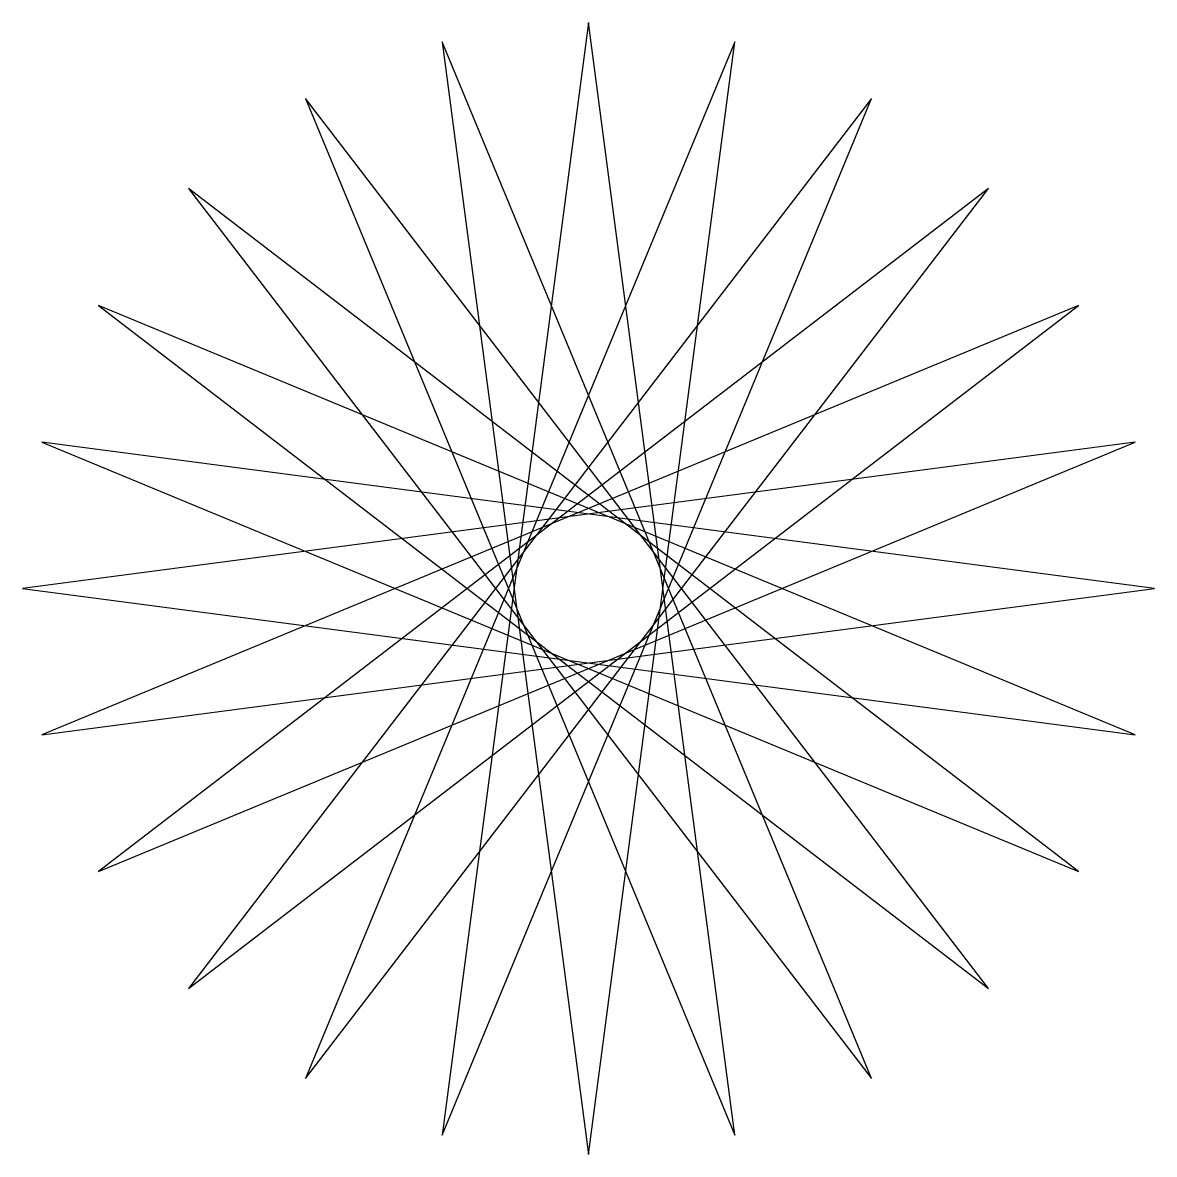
# Model space of a CAD drawing. Extents: x -10 to 10, y -10 to 10.
import ezdxf

# ---------------------------------------------------------------- set-up
doc = ezdxf.new("R2010")
doc.units = 0
doc.layers.get('0').update_dxf_attribs({"linetype": 'CONTINUOUS'})

msp = doc.modelspace()

# ---------------------------------------------------------------- linework, layer by layer
for p, q in [((2.588, -9.659), (0, 10)), ((0, 10), (-2.588, -9.659)), ((2.588, 9.659), (-5, -8.66)), ((-2.588, 9.659), (0, -10)), ((5, -8.66), (-2.588, 9.659)), ((0, -10), (2.588, 9.659)), ((5, 8.66), (-7.071, -7.071)), ((-5, 8.66), (2.588, -9.659)), ((7.071, -7.071), (-5, 8.66)), ((-2.588, -9.659), (5, 8.66)), ((7.071, 7.071), (-8.66, -5)), ((-7.071, 7.071), (5, -8.66)), ((8.66, -5), (-7.071, 7.071)), ((-5, -8.66), (7.071, 7.071)), ((-8.66, 5), (7.071, -7.071)), ((9.659, -2.588), (-8.66, 5)), ((8.66, 5), (-9.659, -2.588)), ((-7.071, -7.071), (8.66, 5)), ((9.659, 2.588), (-10, 0)), ((10, 0), (-9.659, 2.588)), ((-9.659, 2.588), (8.66, -5)), ((-8.66, -5), (9.659, 2.588)), ((-10, 0), (9.659, -2.588)), ((-9.659, -2.588), (10, 0))]:
    msp.add_line(p, q)

doc.saveas('drawing.dxf')
